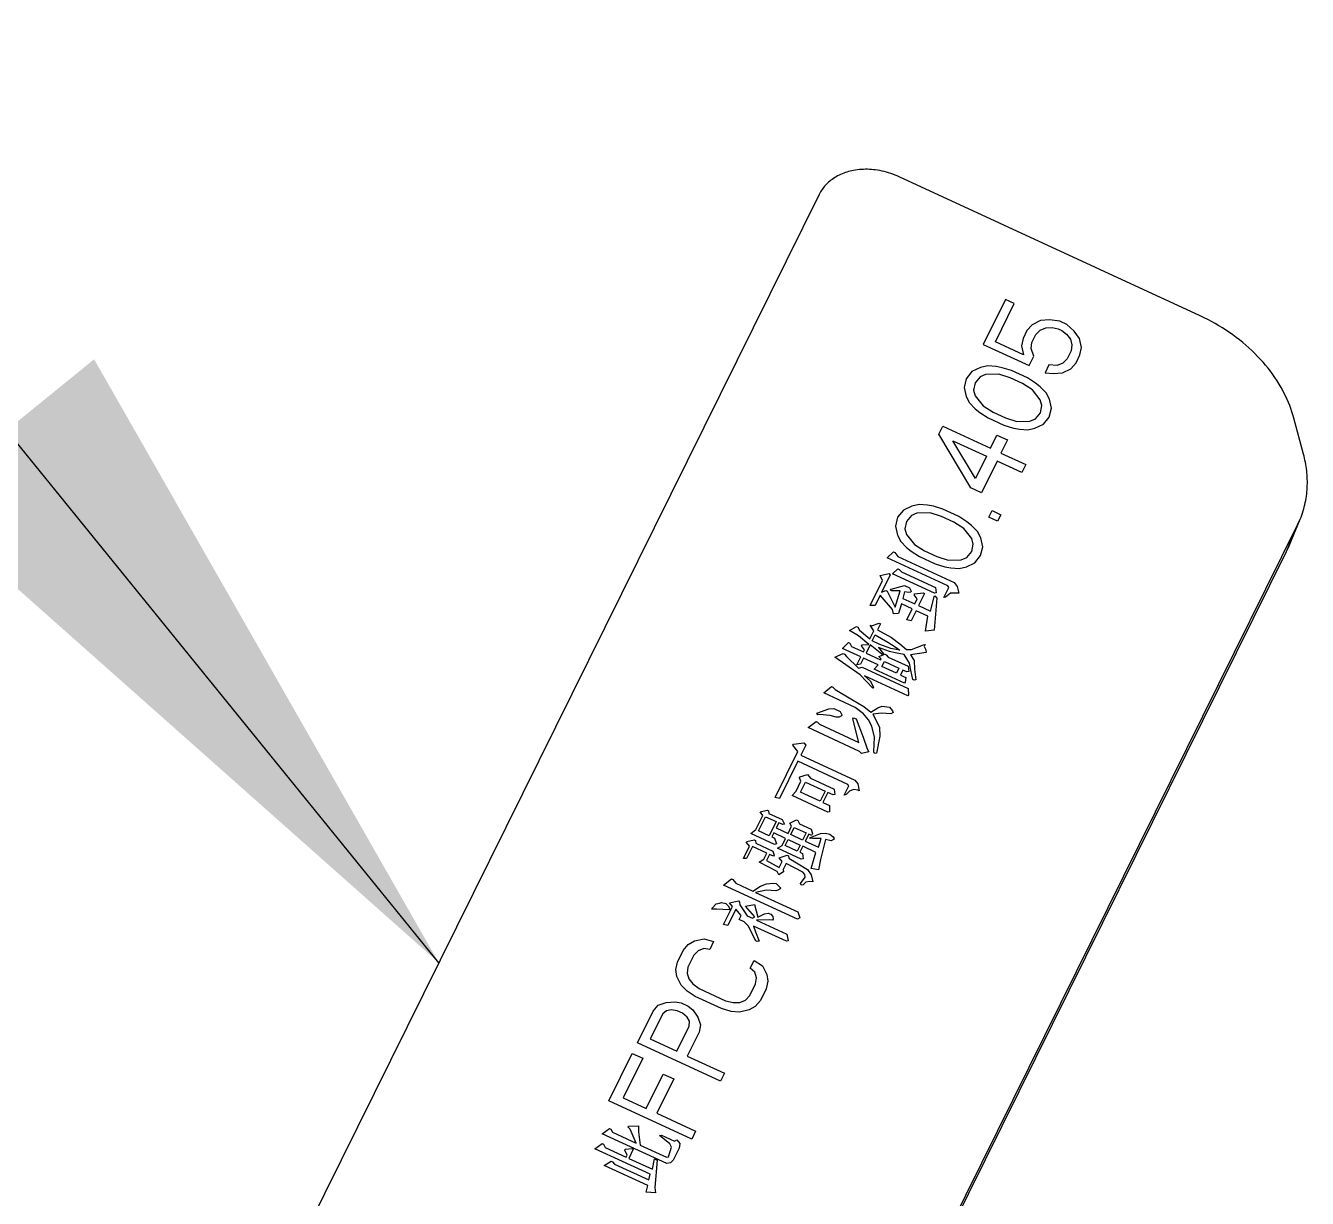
# Model space of a CAD drawing. Header units: millimetres. Extents: x 7 to 507, y -14 to 339.
# Drawn here: x 145.48 to 151.09, y 257.21 to 262.34 of the extents above; entities that cross this region are included whole.
import ezdxf

# ---------------------------------------------------------------- set-up
doc = ezdxf.new("R2010")
doc.units = ezdxf.units.MM
doc.header["$LTSCALE"] = 23.1
doc.layers.get('0').update_dxf_attribs({"linetype": 'CONTINUOUS'})
doc.styles.get("Standard").update_dxf_attribs({"font": 'simplex.shx', "width": 0.8})
doc.dimstyles.get("Standard").update_dxf_attribs({"dimtxt": 3, "dimasz": 3, "dimexe": 2, "dimexo": 0.35, "dimtad": 1, "dimdec": 3, "dimzin": 0, "dimdsep": 46, "dimtxsty": 'Standard', "dimcen": 0.09, "dimadec": 3, "dimazin": 0, "dimtol": 1, "dimtp": 0.001, "dimtm": 0.001, "dimtfac": 1, "dimtdec": 3, "dimtofl": 0, "dimtmove": 0, "dimatfit": 3, "dimfxl": 0, "dimtolj": 1, "dimtzin": 0, "dimarcsym": 0})

msp = doc.modelspace()

# ---------------------------------------------------------------- linework, layer by layer
at = {"color": 7}
for p, q in [((150.624, 261.0734), (149.3067, 261.6818)), ((148.9565, 261.605), (146.1285, 255.8945)), ((151.076, 260.4688), (151.0335, 260.6265)), ((148.4151, 254.8386), (151.0501, 260.1595)), ((151.013, 260.0672), (151.0615, 260.1845)), ((151.0501, 260.1595), (151.0615, 260.1845)), ((148.3665, 254.7213), (151.0016, 260.0422)), ((151.0016, 260.0422), (151.0129, 260.0672))]:
    msp.add_line(p, q, dxfattribs=at)
at = {"color": 4}
for p, q in [((149.7718, 261.145), (149.6745, 260.9486)), ((149.7274, 260.9597), (149.8104, 261.1272)), ((149.8104, 261.1272), (149.7718, 261.145)), ((149.9254, 261.0528), (149.8879, 261.0346)), ((149.9648, 261.0558), (149.9254, 261.0528)), ((150.0092, 261.0496), (149.9648, 261.0558)), ((150.0401, 261.0353), (150.0092, 261.0496)), ((150.0729, 261.0059), (150.0401, 261.0353)), ((149.8659, 261.0093), (149.8487, 260.9746)), ((149.8879, 261.0346), (149.8659, 261.0093)), ((149.8873, 260.9568), (149.9045, 260.9915)), ((149.9045, 260.9915), (149.9237, 261.011)), ((149.9237, 261.011), (149.9477, 261.0212)), ((149.9477, 261.0212), (149.9766, 261.0221)), ((149.9766, 261.0221), (150.0026, 261.0171)), ((150.0026, 261.0171), (150.018, 261.01)), ((150.018, 261.01), (150.0383, 260.9935)), ((150.0383, 260.9935), (150.0558, 260.9713)), ((150.0953, 260.9743), (150.0729, 261.0059)), ((149.6745, 260.9486), (149.8753, 260.8559)), ((149.851, 260.9026), (149.7274, 260.9597)), ((149.8487, 260.9746), (149.8421, 260.9422)), ((149.8421, 260.9422), (149.851, 260.9026)), ((149.8836, 260.9302), (149.8873, 260.9568)), ((149.8953, 260.8964), (149.8836, 260.9302)), ((150.0558, 260.9713), (150.0627, 260.9468)), ((150.0627, 260.9468), (150.0589, 260.9201)), ((150.1041, 260.9348), (150.0953, 260.9743)), ((150.0975, 260.9023), (150.1041, 260.9348)), ((149.8753, 260.8559), (149.8953, 260.8964)), ((150.0418, 260.8855), (150.0226, 260.866)), ((150.0589, 260.9201), (150.0418, 260.8855)), ((150.0584, 260.8424), (150.0804, 260.8677)), ((150.0804, 260.8677), (150.0975, 260.9023)), ((149.6251, 260.8296), (149.6002, 260.7985)), ((149.6625, 260.8478), (149.6251, 260.8296)), ((149.6848, 260.8162), (149.6608, 260.806)), ((149.6943, 260.8544), (149.6625, 260.8478)), ((149.7426, 260.8179), (149.6848, 260.8162)), ((149.7309, 260.8517), (149.6943, 260.8544)), ((149.7569, 260.8467), (149.7309, 260.8517)), ((149.7918, 260.8022), (149.7426, 260.8179)), ((149.7984, 260.8347), (149.7569, 260.8467)), ((149.8679, 260.8026), (149.7984, 260.8347)), ((149.962, 260.8585), (149.9448, 260.8238)), ((149.9448, 260.8238), (149.9814, 260.8211)), ((149.9986, 260.8558), (149.962, 260.8585)), ((149.9814, 260.8211), (150.0209, 260.8242)), ((150.0226, 260.866), (149.9986, 260.8558)), ((150.0209, 260.8242), (150.0584, 260.8424)), ((149.6002, 260.7985), (149.5907, 260.7603)), ((149.5907, 260.7603), (149.5996, 260.7207)), ((149.6388, 260.7807), (149.6322, 260.7482)), ((149.6608, 260.806), (149.6388, 260.7807)), ((149.8459, 260.7773), (149.7918, 260.8022)), ((149.8893, 260.7501), (149.8459, 260.7773)), ((149.9036, 260.779), (149.8679, 260.8026)), ((149.9239, 260.7625), (149.9036, 260.779)), ((149.9491, 260.7367), (149.9239, 260.7625)), ((149.5996, 260.7207), (149.6142, 260.6927)), ((149.6322, 260.7482), (149.6391, 260.7238)), ((149.6391, 260.7238), (149.674, 260.6793)), ((149.9242, 260.7056), (149.8893, 260.7501)), ((149.9311, 260.6812), (149.9242, 260.7056)), ((149.9637, 260.7087), (149.9491, 260.7367)), ((149.9726, 260.6691), (149.9637, 260.7087)), ((149.6142, 260.6927), (149.6394, 260.6669)), ((149.6394, 260.6669), (149.6597, 260.6504)), ((149.6597, 260.6504), (149.6954, 260.6268)), ((149.674, 260.6793), (149.7174, 260.6521)), ((149.7174, 260.6521), (149.7715, 260.6271)), ((149.9025, 260.6234), (149.9245, 260.6487)), ((149.9245, 260.6487), (149.9311, 260.6812)), ((149.9631, 260.6309), (149.9726, 260.6691)), ((149.4801, 260.5559), (149.4972, 260.5906)), ((149.4972, 260.5906), (149.7057, 260.4943)), ((149.6954, 260.6268), (149.7649, 260.5947)), ((149.7649, 260.5947), (149.8064, 260.5826)), ((149.7715, 260.6271), (149.8207, 260.6115)), ((149.8207, 260.6115), (149.8785, 260.6132)), ((149.8785, 260.6132), (149.9025, 260.6234)), ((149.9008, 260.5816), (149.9382, 260.5998)), ((149.9382, 260.5998), (149.9631, 260.6309)), ((149.6199, 260.321), (149.4801, 260.5559)), ((149.7057, 260.4943), (149.7343, 260.552)), ((149.7343, 260.552), (149.7807, 260.5307)), ((149.7807, 260.5307), (149.7521, 260.4729)), ((149.8064, 260.5826), (149.8324, 260.5777)), ((149.8324, 260.5777), (149.869, 260.575)), ((149.869, 260.575), (149.9008, 260.5816)), ((149.6399, 260.3615), (149.5418, 260.5274)), ((149.5418, 260.5274), (149.6886, 260.4596)), ((149.6886, 260.4596), (149.6399, 260.3615)), ((149.7349, 260.4382), (149.6662, 260.2996)), ((149.843, 260.3883), (149.7349, 260.4382)), ((149.7521, 260.4729), (149.8602, 260.423)), ((149.8602, 260.423), (149.843, 260.3883)), ((149.6662, 260.2996), (149.6199, 260.321)), ((149.3248, 260.2232), (149.2999, 260.1921)), ((149.3622, 260.2414), (149.3248, 260.2232)), ((149.3605, 260.1996), (149.3385, 260.1743)), ((149.3845, 260.2098), (149.3605, 260.1996)), ((149.394, 260.248), (149.3622, 260.2414)), ((149.4423, 260.2115), (149.3845, 260.2098)), ((149.4306, 260.2453), (149.394, 260.248)), ((149.4566, 260.2403), (149.4306, 260.2453)), ((149.4915, 260.1958), (149.4423, 260.2115)), ((149.4981, 260.2283), (149.4566, 260.2403)), ((149.5456, 260.1709), (149.4915, 260.1958)), ((149.5676, 260.1962), (149.4981, 260.2283)), ((149.6033, 260.1726), (149.5676, 260.1962)), ((149.6986, 260.1925), (149.7129, 260.2213)), ((149.7129, 260.2213), (149.7515, 260.2035)), ((149.7515, 260.2035), (149.7372, 260.1746)), ((149.2999, 260.1921), (149.2904, 260.1539)), ((149.2904, 260.1539), (149.2993, 260.1143)), ((149.3385, 260.1743), (149.3319, 260.1418)), ((149.3319, 260.1418), (149.3388, 260.1174)), ((149.589, 260.1437), (149.5456, 260.1709)), ((149.6239, 260.0992), (149.589, 260.1437)), ((149.6236, 260.1561), (149.6033, 260.1726)), ((149.6488, 260.1303), (149.6236, 260.1561)), ((149.7372, 260.1746), (149.6986, 260.1925)), ((149.2993, 260.1143), (149.3139, 260.0863)), ((149.3139, 260.0863), (149.3391, 260.0605)), ((149.3388, 260.1174), (149.3737, 260.0729)), ((149.6308, 260.0748), (149.6239, 260.0992)), ((149.6634, 260.1023), (149.6488, 260.1303)), ((149.6723, 260.0627), (149.6634, 260.1023)), ((149.2546, 260.015), (149.2814, 260.0405)), ((149.2814, 260.0405), (149.2872, 260.0378)), ((149.2872, 260.0378), (149.3001, 260.021)), ((149.3391, 260.0605), (149.3594, 260.044)), ((149.3594, 260.044), (149.3951, 260.0204)), ((149.3737, 260.0729), (149.4171, 260.0457)), ((149.4171, 260.0457), (149.4712, 260.0207)), ((149.6022, 260.017), (149.6242, 260.0423)), ((149.6242, 260.0423), (149.6308, 260.0748)), ((149.6628, 260.0245), (149.6723, 260.0627)), ((149.5196, 259.8926), (149.2546, 260.015)), ((149.3001, 260.021), (149.5478, 259.9066)), ((149.3951, 260.0204), (149.4646, 259.9883)), ((149.4646, 259.9883), (149.5061, 259.9762)), ((149.4712, 260.0207), (149.5204, 260.0051)), ((149.5061, 259.9762), (149.5321, 259.9713)), ((149.5204, 260.0051), (149.5782, 260.0068)), ((149.5321, 259.9713), (149.5687, 259.9686)), ((149.5687, 259.9686), (149.6005, 259.9752)), ((149.5782, 260.0068), (149.6022, 260.017)), ((149.6005, 259.9752), (149.6379, 259.9934)), ((149.6379, 259.9934), (149.6628, 260.0245)), ((149.1796, 259.8063), (149.2341, 259.9163)), ((149.2233, 259.9375), (149.263, 259.9462)), ((149.2341, 259.9163), (149.2233, 259.9375)), ((149.2666, 259.9391), (149.2296, 259.8643)), ((149.263, 259.9462), (149.2666, 259.9391)), ((149.2767, 259.9453), (149.3013, 259.9664)), ((149.4611, 259.8602), (149.2767, 259.9453)), ((149.3013, 259.9664), (149.3071, 259.9637)), ((149.3071, 259.9637), (149.3164, 259.954)), ((149.3164, 259.954), (149.4662, 259.8848)), ((149.2296, 259.8643), (149.2476, 259.8722)), ((149.2476, 259.8722), (149.2534, 259.8696)), ((149.2534, 259.8696), (149.2892, 259.799)), ((149.2693, 259.873), (149.2715, 259.8774)), ((149.275, 259.8704), (149.2693, 259.873)), ((149.2715, 259.8774), (149.3292, 259.894)), ((149.3104, 259.8703), (149.275, 259.8704)), ((149.2892, 259.799), (149.3104, 259.8703)), ((149.3298, 259.8667), (149.3225, 259.8376)), ((149.3292, 259.894), (149.3523, 259.8834)), ((149.3493, 259.8631), (149.3298, 259.8667)), ((149.3573, 259.8649), (149.3493, 259.8631)), ((149.3523, 259.8834), (149.3594, 259.8693)), ((149.3594, 259.8693), (149.3573, 259.8649)), ((149.3745, 259.8569), (149.4121, 259.8612)), ((149.4178, 259.8585), (149.3917, 259.8057)), ((149.4121, 259.8612), (149.4178, 259.8585)), ((149.469, 259.8619), (149.4611, 259.8602)), ((149.4662, 259.8848), (149.469, 259.8619)), ((149.5014, 259.8415), (149.5232, 259.8855)), ((149.5318, 259.8599), (149.5094, 259.8433)), ((149.5232, 259.8855), (149.5196, 259.8926)), ((149.5671, 259.8598), (149.5318, 259.8599)), ((149.5478, 259.9066), (149.5607, 259.8898)), ((149.5607, 259.8898), (149.5671, 259.8598)), ((149.2013, 259.8071), (149.1796, 259.8063)), ((149.223, 259.8511), (149.2013, 259.8071)), ((149.2769, 259.7884), (149.223, 259.8511)), ((149.3174, 259.813), (149.3036, 259.7707)), ((149.3635, 259.7917), (149.3174, 259.813)), ((149.3225, 259.8376), (149.3744, 259.8137)), ((149.3724, 259.8525), (149.3745, 259.8569)), ((149.3853, 259.8357), (149.3724, 259.8525)), ((149.3744, 259.8137), (149.3853, 259.8357)), ((149.3917, 259.8057), (149.4435, 259.7818)), ((149.4435, 259.7818), (149.4603, 259.8443)), ((149.4718, 259.839), (149.4591, 259.6989)), ((149.4603, 259.8443), (149.4625, 259.8487)), ((149.4625, 259.8487), (149.4718, 259.839)), ((149.5094, 259.8433), (149.5014, 259.8415)), ((149.2819, 259.7699), (149.2769, 259.7884)), ((149.3036, 259.7707), (149.2819, 259.7699)), ((149.3395, 259.7433), (149.3635, 259.7917)), ((149.3808, 259.7837), (149.359, 259.7397)), ((149.4326, 259.7598), (149.3808, 259.7837)), ((149.4216, 259.6946), (149.4326, 259.7598)), ((149.0898, 259.6964), (149.1201, 259.7148)), ((149.1279, 259.6734), (149.0898, 259.6964)), ((149.1201, 259.7148), (149.1259, 259.7122)), ((149.1259, 259.7122), (149.1331, 259.6981)), ((149.1331, 259.6981), (149.1784, 259.6609)), ((149.1784, 259.6609), (149.1958, 259.6961)), ((149.1958, 259.6961), (149.1793, 259.72)), ((149.1793, 259.72), (149.1851, 259.7173)), ((149.1851, 259.7173), (149.219, 259.7287)), ((149.2248, 259.726), (149.2117, 259.6996)), ((149.2117, 259.6996), (149.2729, 259.6659)), ((149.219, 259.7287), (149.2248, 259.726)), ((149.359, 259.7397), (149.3395, 259.7433)), ((149.4591, 259.6989), (149.4216, 259.6946)), ((149.0585, 259.619), (149.0853, 259.6444)), ((149.0853, 259.6444), (149.091, 259.6418)), ((149.091, 259.6418), (149.0982, 259.6277)), ((149.1733, 259.6363), (149.1279, 259.6734)), ((149.1415, 259.6293), (149.1437, 259.6337)), ((149.1437, 259.6337), (149.1733, 259.6363)), ((149.179, 259.6336), (149.1616, 259.5984)), ((149.2301, 259.5938), (149.179, 259.6336)), ((149.1877, 259.6512), (149.2008, 259.6776)), ((149.2223, 259.6352), (149.1877, 259.6512)), ((149.2008, 259.6776), (149.2562, 259.6466)), ((149.2706, 259.6183), (149.2223, 259.6352)), ((149.2562, 259.6466), (149.2886, 259.6262)), ((149.2729, 259.6659), (149.3089, 259.6385)), ((149.3089, 259.6385), (149.3391, 259.6137)), ((149.3867, 259.6242), (149.4127, 259.6338)), ((149.4127, 259.6338), (149.4207, 259.6355)), ((149.4207, 259.6355), (149.4163, 259.6267)), ((149.0252, 259.5803), (149.0613, 259.596)), ((149.0727, 259.5475), (149.0252, 259.5803)), ((149.1392, 259.5817), (149.0585, 259.619)), ((149.0613, 259.596), (149.0671, 259.5934)), ((149.0671, 259.5934), (149.0764, 259.5837)), ((149.0764, 259.5837), (149.1289, 259.5324)), ((149.0982, 259.6277), (149.1501, 259.6037)), ((149.1217, 259.5465), (149.1392, 259.5817)), ((149.1544, 259.6125), (149.1415, 259.6293)), ((149.1501, 259.6037), (149.1544, 259.6125)), ((149.1616, 259.5984), (149.225, 259.5691)), ((149.2158, 259.622), (149.238, 259.5955)), ((149.264, 259.6051), (149.2158, 259.622)), ((149.2178, 259.5832), (149.2438, 259.5929)), ((149.2271, 259.5735), (149.2178, 259.5832)), ((149.2358, 259.5911), (149.2301, 259.5938)), ((149.238, 259.5955), (149.2358, 259.5911)), ((149.2438, 259.5929), (149.2496, 259.5902)), ((149.2496, 259.5902), (149.2589, 259.5805)), ((149.2589, 259.5805), (149.3453, 259.5406)), ((149.2893, 259.5989), (149.264, 259.6051)), ((149.3095, 259.6112), (149.2706, 259.6183)), ((149.2886, 259.6262), (149.3095, 259.6112)), ((149.3282, 259.5917), (149.2893, 259.5989)), ((149.3518, 259.5538), (149.3282, 259.5917)), ((149.3391, 259.6137), (149.3607, 259.6146)), ((149.4249, 259.6012), (149.3556, 259.5899)), ((149.3556, 259.5899), (149.3721, 259.5661)), ((149.3607, 259.6146), (149.3867, 259.6242)), ((149.4163, 259.6267), (149.4235, 259.6126)), ((149.4235, 259.6126), (149.4249, 259.6012)), ((149.1353, 259.5024), (149.0727, 259.5475)), ((149.1376, 259.55), (149.1217, 259.5465)), ((149.1289, 259.5324), (149.1448, 259.5359)), ((149.1507, 259.5764), (149.1376, 259.55)), ((149.1448, 259.5359), (149.3464, 259.4428)), ((149.2141, 259.5471), (149.1507, 259.5764)), ((149.1974, 259.5278), (149.2141, 259.5471)), ((149.3299, 259.4666), (149.1974, 259.5278)), ((149.225, 259.5691), (149.2271, 259.5735)), ((149.2313, 259.5391), (149.2422, 259.5611)), ((149.2947, 259.5099), (149.2313, 259.5391)), ((149.2422, 259.5611), (149.3056, 259.5319)), ((149.3056, 259.5319), (149.2947, 259.5099)), ((149.3229, 259.5239), (149.312, 259.5019)), ((149.3402, 259.5159), (149.3229, 259.5239)), ((149.3453, 259.5406), (149.3481, 259.5177)), ((149.3582, 259.5238), (149.3518, 259.5538)), ((149.366, 259.4824), (149.3582, 259.5238)), ((149.3721, 259.5661), (149.3741, 259.5273)), ((149.3741, 259.5273), (149.3797, 259.4814)), ((149.1913, 259.4441), (149.1353, 259.5024)), ((149.1547, 259.4988), (149.1792, 259.4767)), ((149.3449, 259.411), (149.1547, 259.4988)), ((149.1792, 259.4767), (149.1935, 259.4485)), ((149.312, 259.5019), (149.335, 259.4913)), ((149.3321, 259.471), (149.3299, 259.4666)), ((149.335, 259.4913), (149.3321, 259.471)), ((149.3481, 259.5177), (149.3402, 259.5159)), ((149.3718, 259.4797), (149.366, 259.4824)), ((149.3797, 259.4814), (149.3718, 259.4797)), ((148.9763, 259.4244), (149.011, 259.4516)), ((149.1146, 259.3606), (148.9763, 259.4244)), ((149.011, 259.4516), (149.0168, 259.449)), ((149.0168, 259.449), (149.0261, 259.4393)), ((149.0261, 259.4393), (149.1024, 259.3932)), ((149.1935, 259.4485), (149.1913, 259.4441)), ((149.347, 259.4154), (149.3449, 259.411)), ((149.3464, 259.4428), (149.347, 259.4154)), ((148.9464, 259.3355), (148.9984, 259.3547)), ((148.9984, 259.3547), (149.0201, 259.3556)), ((149.0201, 259.3556), (149.0489, 259.3423)), ((149.1024, 259.3932), (149.1521, 259.3649)), ((149.1506, 259.3332), (149.1146, 259.3606)), ((149.1521, 259.3649), (149.1823, 259.3401)), ((149.1823, 259.3401), (149.2127, 259.3585)), ((149.2127, 259.3585), (149.2307, 259.3664)), ((149.2307, 259.3664), (149.2639, 259.3619)), ((149.2639, 259.3619), (149.2768, 259.3451)), ((148.908, 259.2722), (148.9427, 259.2994)), ((148.9427, 259.2994), (148.9485, 259.2967)), ((148.95, 259.3284), (148.9464, 259.3355)), ((148.9485, 259.2967), (148.9578, 259.287)), ((148.958, 259.3302), (148.95, 259.3284)), ((149.0048, 259.3248), (148.958, 259.3302)), ((149.0301, 259.3185), (149.0048, 259.3248)), ((149.0438, 259.3176), (149.0301, 259.3185)), ((149.0539, 259.3237), (149.0438, 259.3176)), ((149.0489, 259.3423), (149.0561, 259.3281)), ((149.0561, 259.3281), (149.0539, 259.3237)), ((149.1043, 259.3113), (149.1065, 259.3157)), ((149.1307, 259.2072), (149.1043, 259.3113)), ((149.1065, 259.3157), (149.118, 259.3103)), ((149.118, 259.3103), (149.1495, 259.2309)), ((149.1728, 259.3067), (149.1506, 259.3332)), ((149.1872, 259.2784), (149.1728, 259.3067)), ((149.2292, 259.3347), (149.1917, 259.3304)), ((149.1917, 259.3304), (149.2203, 259.2739)), ((149.2703, 259.3319), (149.2292, 259.3347)), ((149.2804, 259.3381), (149.2703, 259.3319)), ((149.2768, 259.3451), (149.2804, 259.3381)), ((149.1327, 259.1684), (148.908, 259.2722)), ((148.9578, 259.287), (149.1307, 259.2072)), ((149.1985, 259.2299), (149.1872, 259.2784)), ((149.2203, 259.2739), (149.2224, 259.2351)), ((148.8414, 259.1948), (148.8436, 259.1992)), ((148.8636, 259.1683), (148.8414, 259.1948)), ((148.8436, 259.1992), (148.889, 259.2052)), ((148.8984, 259.1955), (148.8766, 259.1515)), ((148.889, 259.2052), (148.8984, 259.1955)), ((149.1495, 259.2309), (149.1666, 259.1798)), ((149.1954, 259.1665), (149.1985, 259.2299)), ((149.2224, 259.2351), (149.207, 259.1611)), ((148.7634, 258.9659), (148.8636, 259.1683)), ((148.8766, 259.1515), (149.1128, 259.0424)), ((149.142, 259.1587), (149.1327, 259.1684)), ((149.1738, 259.1656), (149.142, 259.1587)), ((149.1666, 259.1798), (149.1738, 259.1656)), ((149.199, 259.1594), (149.1954, 259.1665)), ((149.207, 259.1611), (149.199, 259.1594)), ((148.8635, 259.1251), (148.7829, 258.9623)), ((149.0824, 259.024), (148.8635, 259.1251)), ((148.8551, 258.9938), (148.8769, 259.0378)), ((148.8697, 259.0519), (148.8719, 259.0563)), ((148.8769, 259.0378), (148.8697, 259.0519)), ((148.8719, 259.0563), (148.9059, 259.0677)), ((148.8746, 258.9902), (148.8964, 259.0342)), ((148.8964, 259.0342), (148.9828, 258.9943)), ((148.9059, 259.0677), (148.9188, 259.0509)), ((148.9188, 259.0509), (149.0225, 259.003)), ((149.0664, 258.9774), (149.086, 259.017)), ((149.086, 259.017), (149.0824, 259.024)), ((149.1128, 259.0424), (149.1257, 259.0257)), ((149.1257, 259.0257), (149.1321, 258.9957)), ((148.7829, 258.9623), (148.7634, 258.9659)), ((148.8384, 258.9745), (148.8551, 258.9938)), ((148.994, 258.9027), (148.8384, 258.9745)), ((148.961, 258.9503), (148.8746, 258.9902)), ((148.9828, 258.9943), (148.961, 258.9503)), ((148.9943, 258.989), (148.9725, 258.945)), ((149.0173, 258.9784), (148.9943, 258.989)), ((149.0253, 258.9801), (149.0173, 258.9784)), ((149.0225, 259.003), (149.0253, 258.9801)), ((149.0743, 258.9791), (149.0664, 258.9774)), ((149.0888, 258.994), (149.0743, 258.9791)), ((149.1069, 259.0019), (149.0888, 258.994)), ((149.1263, 258.9983), (149.1069, 259.0019)), ((149.1321, 258.9957), (149.1263, 258.9983)), ((148.6976, 258.9044), (148.7293, 258.9113)), ((148.7105, 258.8876), (148.6976, 258.9044)), ((148.7293, 258.9113), (148.7351, 258.9087)), ((148.7351, 258.9087), (148.7365, 258.8972)), ((148.9725, 258.945), (149.0013, 258.9317)), ((149.0019, 258.9044), (148.994, 258.9027)), ((149.0013, 258.9317), (149.0019, 258.9044)), ((148.68, 258.826), (148.7105, 258.8876)), ((148.6915, 258.8207), (148.722, 258.8823)), ((148.722, 258.8823), (148.7681, 258.861)), ((148.7365, 258.8972), (148.7941, 258.8706)), ((148.7681, 258.861), (148.7376, 258.7994)), ((148.7796, 258.8557), (148.7687, 258.8337)), ((148.7969, 258.8477), (148.7796, 258.8557)), ((148.7941, 258.8706), (148.8048, 258.8494)), ((148.8048, 258.8494), (148.7969, 258.8477)), ((148.8287, 258.8547), (148.8568, 258.8687)), ((148.8358, 258.8405), (148.8287, 258.8547)), ((148.8568, 258.8687), (148.8626, 258.866)), ((148.8626, 258.866), (148.8698, 258.8519)), ((148.8698, 258.8519), (148.9216, 258.828)), ((148.6576, 258.8093), (148.68, 258.826)), ((148.7613, 258.7614), (148.6576, 258.8093)), ((148.7376, 258.7994), (148.6915, 258.8207)), ((148.7578, 258.8117), (148.7491, 258.7941)), ((148.7491, 258.7941), (148.7606, 258.7888)), ((148.8097, 258.7877), (148.7578, 258.8117)), ((148.7687, 258.8337), (148.8206, 258.8097)), ((148.8206, 258.8097), (148.8358, 258.8405)), ((148.8321, 258.8044), (148.8473, 258.8352)), ((148.8839, 258.7805), (148.8321, 258.8044)), ((148.8473, 258.8352), (148.8992, 258.8113)), ((148.8992, 258.8113), (148.8839, 258.7805)), ((148.9107, 258.806), (148.8955, 258.7752)), ((148.9222, 258.8006), (148.9107, 258.806)), ((148.9157, 258.7874), (148.9179, 258.7918)), ((148.9179, 258.7918), (148.9619, 258.8093)), ((148.9216, 258.828), (148.9266, 258.8094)), ((148.9266, 258.8094), (148.9222, 258.8006)), ((148.9619, 258.8093), (148.9836, 258.8101)), ((148.9836, 258.8101), (149.003, 258.8066)), ((149.003, 258.8066), (149.0181, 258.7942)), ((149.0181, 258.7942), (149.0217, 258.7871)), ((148.6247, 258.7001), (148.6509, 258.7529)), ((148.6379, 258.7697), (148.6401, 258.7741)), ((148.6509, 258.7529), (148.6379, 258.7697)), ((148.6646, 258.752), (148.6384, 258.6992)), ((148.6401, 258.7741), (148.6719, 258.7811)), ((148.7279, 258.7228), (148.6646, 258.752)), ((148.6719, 258.7811), (148.6776, 258.7784)), ((148.6776, 258.7784), (148.679, 258.767)), ((148.679, 258.767), (148.7539, 258.7324)), ((148.7606, 258.7888), (148.7692, 258.7632)), ((148.7692, 258.7632), (148.7613, 258.7614)), ((148.7742, 258.7447), (148.7944, 258.7569)), ((148.8779, 258.6968), (148.7742, 258.7447)), ((148.7944, 258.7569), (148.8097, 258.7877)), ((148.8081, 258.756), (148.8212, 258.7824)), ((148.86, 258.7321), (148.8081, 258.756)), ((148.8212, 258.7824), (148.873, 258.7585)), ((148.873, 258.7585), (148.86, 258.7321)), ((148.8846, 258.7531), (148.8715, 258.7267)), ((148.9422, 258.7265), (148.8846, 258.7531)), ((148.8955, 258.7752), (148.9531, 258.7485)), ((148.9236, 258.7892), (148.9157, 258.7874)), ((148.9294, 258.7865), (148.9236, 258.7892)), ((148.9647, 258.7864), (148.9294, 258.7865)), ((148.9531, 258.7485), (148.9647, 258.7864)), ((148.9842, 258.7828), (148.9623, 258.6956)), ((149.0094, 258.7766), (148.9842, 258.7828)), ((149.0195, 258.7827), (149.0094, 258.7766)), ((149.0217, 258.7871), (149.0195, 258.7827)), ((148.6384, 258.6992), (148.6247, 258.7001)), ((148.6946, 258.6841), (148.7149, 258.6964)), ((148.7731, 258.6424), (148.6946, 258.6841)), ((148.7149, 258.6964), (148.7279, 258.7228)), ((148.7395, 258.7174), (148.7264, 258.691)), ((148.7264, 258.691), (148.7818, 258.66)), ((148.7567, 258.7095), (148.7395, 258.7174)), ((148.7539, 258.7324), (148.7589, 258.7139)), ((148.7589, 258.7139), (148.7567, 258.7095)), ((148.7818, 258.66), (148.7949, 258.6864)), ((148.782, 258.7032), (148.8159, 258.7146)), ((148.7949, 258.6864), (148.782, 258.7032)), ((148.8159, 258.7146), (148.8217, 258.7119)), ((148.8217, 258.7119), (148.8231, 258.7004)), ((148.8231, 258.7004), (148.9051, 258.6517)), ((148.8715, 258.7267), (148.883, 258.7214)), ((148.8858, 258.6985), (148.8779, 258.6968)), ((148.883, 258.7214), (148.8858, 258.6985)), ((148.921, 258.6552), (148.9422, 258.7265)), ((148.9623, 258.6956), (148.9542, 258.6507)), ((148.7803, 258.6283), (148.7731, 258.6424)), ((148.8005, 258.6406), (148.7803, 258.6283)), ((148.8122, 258.6784), (148.7991, 258.652)), ((148.7991, 258.652), (148.8005, 258.6406)), ((148.8849, 258.6395), (148.8122, 258.6784)), ((148.8942, 258.6297), (148.8849, 258.6395)), ((148.8956, 258.6183), (148.8942, 258.6297)), ((148.9051, 258.6517), (148.9216, 258.6279)), ((148.9542, 258.6507), (148.921, 258.6552)), ((148.9216, 258.6279), (148.928, 258.5979)), ((148.5385, 258.5832), (148.5732, 258.6104)), ((148.8611, 258.4342), (148.5385, 258.5832)), ((148.5732, 258.6104), (148.579, 258.6077)), ((148.579, 258.6077), (148.5919, 258.591)), ((148.5919, 258.591), (148.6668, 258.5564)), ((148.6668, 258.5564), (148.6993, 258.5792)), ((148.6993, 258.5792), (148.7253, 258.5888)), ((148.7253, 258.5888), (148.7549, 258.5914)), ((148.7549, 258.5914), (148.7686, 258.5904)), ((148.7686, 258.5904), (148.7873, 258.571)), ((148.7873, 258.571), (148.7851, 258.5666)), ((148.8746, 258.5901), (148.8956, 258.6183)), ((148.8782, 258.5831), (148.8746, 258.5901)), ((148.8861, 258.5848), (148.8782, 258.5831)), ((148.8984, 258.5954), (148.8861, 258.5848)), ((148.9143, 258.5988), (148.8984, 258.5954)), ((148.928, 258.5979), (148.9143, 258.5988)), ((148.5642, 258.5064), (148.6039, 258.5151)), ((148.6039, 258.5151), (148.6075, 258.5081)), ((148.7259, 258.5615), (148.6783, 258.551)), ((148.6783, 258.551), (148.8627, 258.4659)), ((148.767, 258.5587), (148.7259, 258.5615)), ((148.775, 258.5605), (148.767, 258.5587)), ((148.7851, 258.5666), (148.775, 258.5605)), ((148.4862, 258.4776), (148.4884, 258.482)), ((148.5078, 258.4784), (148.4862, 258.4776)), ((148.4884, 258.482), (148.505, 258.5013)), ((148.505, 258.5013), (148.5209, 258.5048)), ((148.5626, 258.4747), (148.5078, 258.4784)), ((148.5209, 258.5048), (148.5288, 258.5065)), ((148.5288, 258.5065), (148.5483, 258.5029)), ((148.5379, 258.4104), (148.5771, 258.4896)), ((148.5483, 258.5029), (148.5576, 258.4932)), ((148.5922, 258.4773), (148.5573, 258.4069)), ((148.5576, 258.4932), (148.5648, 258.4791)), ((148.5648, 258.4791), (148.5626, 258.4747)), ((148.5771, 258.4896), (148.5642, 258.5064)), ((148.6145, 258.4508), (148.5922, 258.4773)), ((148.6075, 258.5081), (148.6089, 258.4966)), ((148.6089, 258.4966), (148.6419, 258.4489)), ((148.6341, 258.4904), (148.6738, 258.4991)), ((148.675, 258.4444), (148.6341, 258.4904)), ((148.6738, 258.4991), (148.6887, 258.4435)), ((148.6887, 258.4435), (148.7169, 258.4575)), ((148.7169, 258.4575), (148.7328, 258.461)), ((148.7328, 258.461), (148.7443, 258.4557)), ((148.7443, 258.4557), (148.7537, 258.446)), ((148.8627, 258.4659), (148.8712, 258.4403)), ((148.5573, 258.4069), (148.5379, 258.4104)), ((148.6058, 258.4332), (148.6145, 258.4508)), ((148.6288, 258.4225), (148.6058, 258.4332)), ((148.6475, 258.4031), (148.6288, 258.4225)), ((148.6419, 258.4489), (148.6649, 258.4383)), ((148.6654, 258.3678), (148.6475, 258.4031)), ((148.6649, 258.4383), (148.675, 258.4444)), ((148.6691, 258.4039), (148.6777, 258.3783)), ((148.8132, 258.3374), (148.6691, 258.4039)), ((148.7392, 258.431), (148.6822, 258.4303)), ((148.6822, 258.4303), (148.8147, 258.3691)), ((148.7529, 258.4301), (148.7392, 258.431)), ((148.7551, 258.4345), (148.7529, 258.4301)), ((148.7537, 258.446), (148.7551, 258.4345)), ((148.8712, 258.4403), (148.8611, 258.4342)), ((148.4107, 258.3391), (148.453, 258.3479)), ((148.453, 258.3479), (148.4945, 258.3359)), ((148.6797, 258.3395), (148.6654, 258.3678)), ((148.6777, 258.3783), (148.6934, 258.3386)), ((148.8147, 258.3691), (148.8211, 258.3391)), ((148.336, 258.2458), (148.3618, 258.2978)), ((148.3618, 258.2978), (148.3838, 258.3231)), ((148.3838, 258.3231), (148.4107, 258.3391)), ((148.4273, 258.296), (148.4081, 258.2764)), ((148.4513, 258.3061), (148.4273, 258.296)), ((148.4773, 258.3012), (148.4513, 258.3061)), ((148.4945, 258.3359), (148.4773, 258.3012)), ((148.6855, 258.3369), (148.6797, 258.3395)), ((148.6934, 258.3386), (148.6855, 258.3369)), ((148.8211, 258.3391), (148.8132, 258.3374)), ((148.3295, 258.2134), (148.336, 258.2458)), ((148.4081, 258.2764), (148.3824, 258.2244)), ((148.6549, 258.2192), (148.6721, 258.2539)), ((148.6721, 258.2539), (148.7078, 258.2302)), ((148.3335, 258.1832), (148.3295, 258.2134)), ((148.3529, 258.1458), (148.3335, 258.1832)), ((148.3824, 258.2244), (148.3786, 258.1978)), ((148.3786, 258.1978), (148.3855, 258.1733)), ((148.6752, 258.2027), (148.6549, 258.2192)), ((148.6821, 258.1783), (148.6752, 258.2027)), ((148.6784, 258.1516), (148.6821, 258.1783)), ((148.7078, 258.2302), (148.7273, 258.1929)), ((148.7273, 258.1929), (148.7313, 258.1627)), ((148.3781, 258.12), (148.3529, 258.1458)), ((148.4138, 258.0964), (148.3781, 258.12)), ((148.3855, 258.1733), (148.403, 258.1511)), ((148.403, 258.1511), (148.431, 258.131)), ((148.431, 258.131), (148.5468, 258.0775)), ((148.6526, 258.0996), (148.6784, 258.1516)), ((148.7247, 258.1302), (148.699, 258.0782)), ((148.7313, 258.1627), (148.7247, 258.1302)), ((148.2522, 258.0575), (148.2868, 258.0699)), ((148.2868, 258.0699), (148.3263, 258.0729)), ((148.3263, 258.0729), (148.3523, 258.068)), ((148.3523, 258.068), (148.3832, 258.0537)), ((148.5297, 258.0429), (148.4138, 258.0964)), ((148.5468, 258.0775), (148.5806, 258.069)), ((148.5806, 258.069), (148.6095, 258.0699)), ((148.6095, 258.0699), (148.6335, 258.0801)), ((148.6335, 258.0801), (148.6526, 258.0996)), ((148.699, 258.0782), (148.677, 258.0529)), ((148.1616, 257.8935), (148.2302, 258.0322)), ((148.2717, 258.0201), (148.2173, 257.9104)), ((148.2302, 258.0322), (148.2522, 258.0575)), ((148.288, 258.0339), (148.2717, 258.0201)), ((148.3091, 258.0383), (148.288, 258.0339)), ((148.3352, 258.0334), (148.3091, 258.0383)), ((148.3583, 258.0227), (148.3352, 258.0334)), ((148.3786, 258.0062), (148.3583, 258.0227)), ((148.3832, 258.0537), (148.4035, 258.0373)), ((148.4035, 258.0373), (148.4258, 258.0057)), ((148.5711, 258.0308), (148.5297, 258.0429)), ((148.6077, 258.0281), (148.5711, 258.0308)), ((148.6501, 258.037), (148.6077, 258.0281)), ((148.677, 258.0529), (148.6501, 258.037)), ((148.3332, 257.8569), (148.3875, 257.9666)), ((148.3884, 257.9875), (148.3786, 258.0062)), ((148.3875, 257.9666), (148.3884, 257.9875)), ((148.4258, 258.0057), (148.4376, 257.9719)), ((148.4376, 257.9719), (148.431, 257.9394)), ((148.2173, 257.9104), (148.3332, 257.8569)), ((148.431, 257.9394), (148.3795, 257.8355)), ((148.0357, 257.6394), (148.1387, 257.8473)), ((148.1387, 257.8473), (148.185, 257.826)), ((148.5245, 257.7259), (148.1616, 257.8935)), ((148.185, 257.826), (148.0992, 257.6527)), ((148.3795, 257.8355), (148.5417, 257.7606)), ((148.1996, 257.6063), (148.274, 257.7565)), ((148.3203, 257.7351), (148.2459, 257.5849)), ((148.274, 257.7565), (148.3203, 257.7351)), ((148.5417, 257.7606), (148.5245, 257.7259)), ((148.3987, 257.4718), (148.0357, 257.6394)), ((148.0992, 257.6527), (148.1996, 257.6063)), ((148.2459, 257.5849), (148.4158, 257.5065)), ((148.0071, 257.4959), (148.0396, 257.5187)), ((148.0396, 257.5187), (148.0454, 257.516)), ((148.0454, 257.516), (148.0526, 257.5019)), ((148.0526, 257.5019), (148.1563, 257.454)), ((148.1204, 257.5246), (148.1226, 257.529)), ((148.1298, 257.5149), (148.1204, 257.5246)), ((148.1226, 257.529), (148.1659, 257.5307)), ((148.1563, 257.454), (148.1298, 257.5149)), ((148.1659, 257.5307), (148.1665, 257.5033)), ((148.1665, 257.5033), (148.1735, 257.446)), ((148.4158, 257.5065), (148.3987, 257.4718)), ((147.9744, 257.4299), (148.0069, 257.4527)), ((148.0069, 257.4527), (148.0127, 257.45)), ((148.2894, 257.3655), (148.0071, 257.4959)), ((148.0127, 257.45), (148.0199, 257.4359)), ((148.1735, 257.446), (148.2888, 257.3928)), ((148.2581, 257.4881), (148.266, 257.4898)), ((148.3034, 257.451), (148.2581, 257.4881)), ((148.266, 257.4898), (148.3236, 257.4632)), ((148.3106, 257.4368), (148.3034, 257.451)), ((148.3236, 257.4632), (148.3337, 257.4694)), ((148.3337, 257.4694), (148.3467, 257.4526)), ((148.3467, 257.4526), (148.3437, 257.4323)), ((148.2164, 257.3181), (147.9744, 257.4299)), ((148.0199, 257.4359), (148.112, 257.3933)), ((148.1057, 257.4233), (148.1078, 257.4277)), ((148.1164, 257.4021), (148.1057, 257.4233)), ((148.1078, 257.4277), (148.1374, 257.4303)), ((148.112, 257.3933), (148.1164, 257.4021)), ((148.1432, 257.4276), (148.1236, 257.388)), ((148.1374, 257.4303), (148.1432, 257.4276)), ((148.2888, 257.3928), (148.2967, 257.3946)), ((148.2967, 257.3946), (148.3106, 257.4368)), ((148.3437, 257.4323), (148.3176, 257.3795)), ((148.016, 257.3566), (148.0463, 257.375)), ((148.2061, 257.2688), (148.016, 257.3566)), ((148.0463, 257.375), (148.0521, 257.3724)), ((148.0521, 257.3724), (148.0615, 257.3626)), ((148.0615, 257.3626), (148.2112, 257.2935)), ((148.1236, 257.388), (148.2273, 257.3401)), ((148.2273, 257.3401), (148.2354, 257.3851)), ((148.2354, 257.3851), (148.2469, 257.3797)), ((148.2469, 257.3797), (148.2371, 257.2599)), ((148.3053, 257.369), (148.2894, 257.3655)), ((148.3176, 257.3795), (148.3053, 257.369)), ((148.2112, 257.2935), (148.2164, 257.3181)), ((148.1988, 257.2397), (148.2061, 257.2688)), ((148.2399, 257.237), (148.1988, 257.2397)), ((148.2371, 257.2599), (148.2399, 257.237))]:
    msp.add_line(p, q, dxfattribs=at)
at = {"color": 9}
msp.add_line((151.0016, 260.0422), (151.0501, 260.1595), dxfattribs=at)
at = {"color": 7}
for points in [[(149.3067, 261.6818), (149.2976, 261.6858), (149.2885, 261.6896), (149.2792, 261.6931), (149.2698, 261.6964), (149.2604, 261.6994), (149.2508, 261.7022), (149.2412, 261.7047), (149.2315, 261.7069), (149.2218, 261.7088), (149.212, 261.7105), (149.2021, 261.7119), (149.1935, 261.7129), (149.1849, 261.7136), (149.1763, 261.7142), (149.1676, 261.7145), (149.159, 261.7145), (149.1503, 261.7143), (149.1417, 261.7139), (149.1331, 261.7132), (149.1245, 261.7123), (149.1159, 261.7111), (149.1074, 261.7096), (149.0989, 261.7079), (149.0918, 261.7062), (149.0847, 261.7044), (149.0777, 261.7023), (149.0708, 261.7), (149.0639, 261.6976), (149.0571, 261.6949), (149.0504, 261.692), (149.0438, 261.6889), (149.0373, 261.6856), (149.0309, 261.6821), (149.0247, 261.6784), (149.0186, 261.6745), (149.0126, 261.6704), (149.0076, 261.6666), (149.0026, 261.6627), (148.9979, 261.6586), (148.9932, 261.6543), (148.9887, 261.6499), (148.9843, 261.6454), (148.9801, 261.6406), (148.9762, 261.6359), (148.9725, 261.6311), (148.9689, 261.6261), (148.9655, 261.621), (148.9623, 261.6158), (148.9593, 261.6105), (148.9565, 261.605)], [(151.0335, 260.6265), (151.0296, 260.6404), (151.0252, 260.6541), (151.0206, 260.6678), (151.0155, 260.6813), (151.0101, 260.6947), (151.0043, 260.708), (150.9983, 260.7211), (150.9919, 260.7341), (150.9852, 260.7469), (150.9782, 260.7596), (150.9695, 260.7743), (150.9605, 260.7888), (150.9511, 260.8031), (150.9414, 260.8171), (150.9313, 260.8308), (150.9208, 260.8443), (150.91, 260.8575), (150.899, 260.8705), (150.8876, 260.8832), (150.8753, 260.8963), (150.8628, 260.909), (150.8499, 260.9215), (150.8368, 260.9337), (150.8233, 260.9455), (150.8097, 260.9571), (150.7957, 260.9684), (150.7815, 260.9793), (150.7671, 260.99), (150.752, 261.0006), (150.7367, 261.0109), (150.7212, 261.0208), (150.7055, 261.0305), (150.6896, 261.0398), (150.6734, 261.0487), (150.6571, 261.0573), (150.6407, 261.0655), (150.624, 261.0734)], [(151.0615, 260.1845), (151.065, 260.1932), (151.0683, 260.2021), (151.0713, 260.211), (151.0742, 260.22), (151.0769, 260.229), (151.0794, 260.2382), (151.0816, 260.2474), (151.0837, 260.2566), (151.0855, 260.2659), (151.0872, 260.2752), (151.0886, 260.2846), (151.0898, 260.294), (151.0908, 260.3034), (151.0916, 260.3128), (151.0922, 260.3223), (151.0926, 260.3315), (151.0928, 260.3408), (151.0928, 260.3501), (151.0926, 260.3593), (151.0922, 260.3686), (151.0916, 260.3778), (151.0908, 260.387), (151.0898, 260.3962), (151.0887, 260.4054), (151.0874, 260.4146), (151.0859, 260.4237), (151.0842, 260.4328), (151.0824, 260.4419), (151.0804, 260.4509), (151.0783, 260.4598), (151.076, 260.4688)]]:
    msp.add_lwpolyline(points, dxfattribs=at)

# ---------------------------------------------------------------- leaders
at = {"color": 2}
msp.add_leader([(147.2919, 258.2437), (129.1142, 280.6296), (132.1142, 280.6296)], dimstyle='Standard', override={"dimtad": 0}, dxfattribs=at)

doc.saveas('drawing.dxf')
